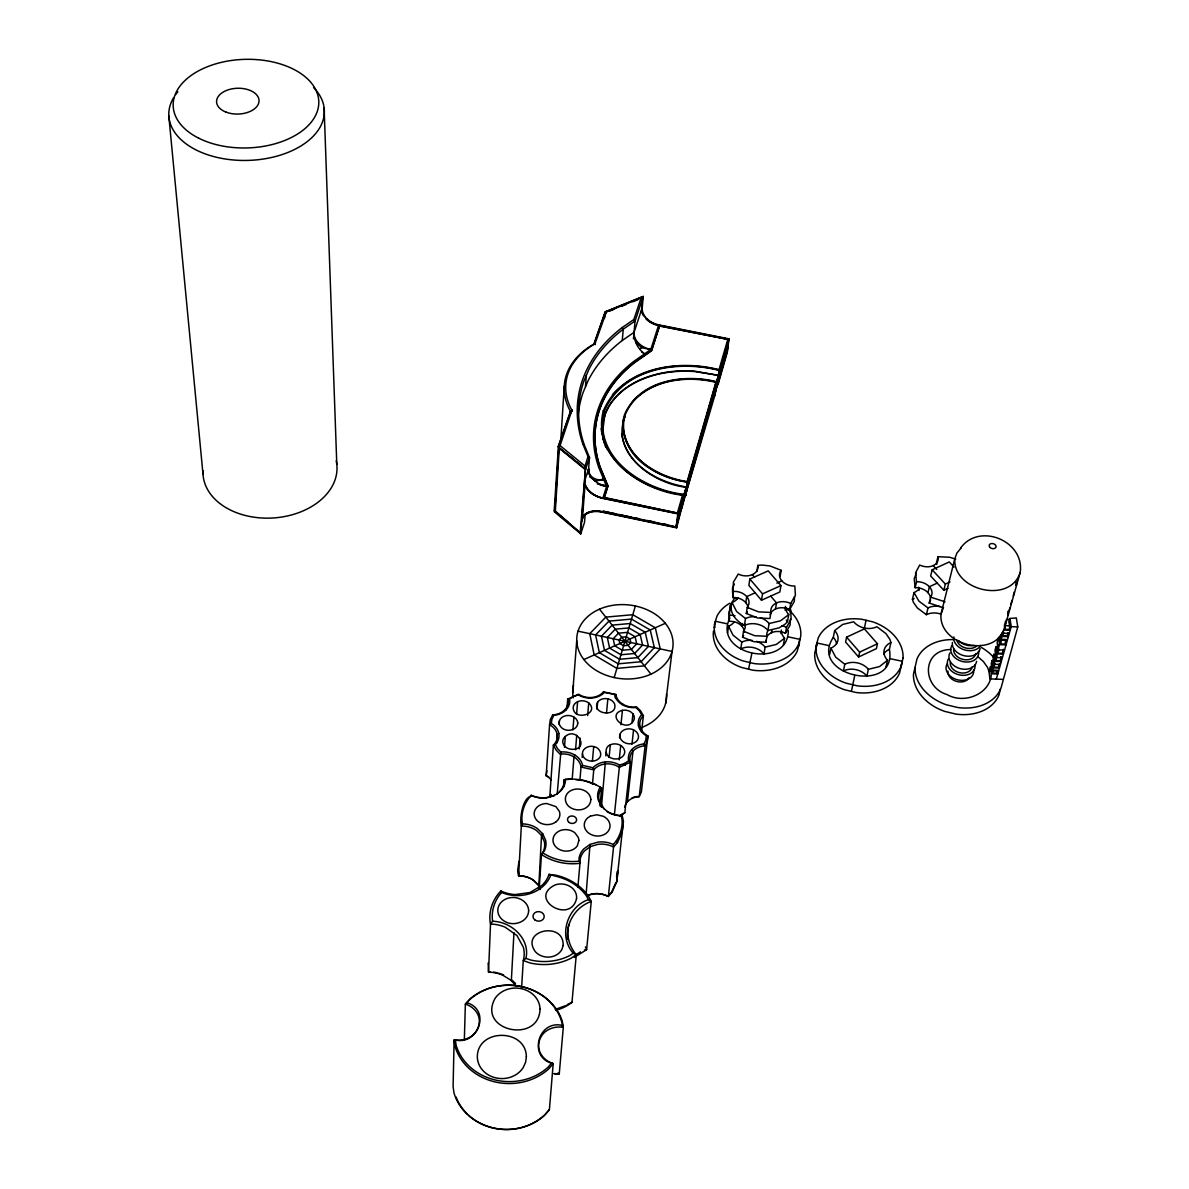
<?xml version="1.0" encoding="UTF-8"?>
<svg xmlns="http://www.w3.org/2000/svg" width="1189" height="1189" viewBox="0 0 1189 1189"><rect width="100%" height="100%" fill="white"/><g stroke="black" fill="none" stroke-linecap="round" stroke-linejoin="round"><path stroke-width="1.5" d="M834.678 630.571L833.311 637.378C807.554 675.828 897.814 695.283 889.387 649.343L890.933 642.565L889.937 639.444L885.983 633.648L876.888 626.722A16.096 11.964 12.5 0 1 853.687 621.788L842.674 624.433L834.678 630.571A16.215 12.217 11.6 0 1 830.888 648.124L829.536 654.916M464.334 1040.256L465.36 1004.14L469.774 999.161A55.586 49.15 1.8 0 1 562.204 1021.024L563.289 1027.341L559.261 1073.89L553.985 1073.756M577.884 887.039L579.964 863.288L578.969 858.562A23.691 19.723 6.3 0 1 583.74 848.961L590.026 844.443L597.904 842.124A23.691 19.723 6.3 0 1 610.447 843.343L613.271 844.532L613.554 847.014L608.352 896.447A21.863 18.519 6.4 0 0 593.237 893.801L587.143 895.525M717.933 379.811L718.022 384.656L727.133 352.895L729.035 338.865L658.736 324.85A18.355 13.555 17.9 0 1 642.223 307.758L634.049 332.34C633.633 340.649 637.899 349.001 644.572 353.861L641.629 351.87M599.969 806.008L601.679 788.173C591.26 780.995 577.928 778.067 565.414 779.404L565.325 781.886A23.052 18.667 3.4 0 1 560.584 791.042L556.838 793.91M511.344 980.643L513.96 932.681M790.417 618.949L790.076 625.102L785.439 633.306A13.272 10.062 10.5 0 0 766.846 636.724M794.564 596.759L794.311 601.381L789.63 609.6A13.421 10.092 10.3 0 0 770.071 614.758M729.764 618.146C712.018 654.678 788.054 670.447 788.337 630.66M521.599 988.029L523.264 960.549A34.318 29.532 0.9 0 0 523.413 947.395L516.947 935.52L505.206 927.212A34.318 29.532 0.9 0 0 490.507 924.061C488.084 912.305 492.469 899.404 500.881 890.992A33.277 27.808 2.4 0 0 515.283 894.559L529.997 892.523L542.035 885.315A33.277 27.808 2.4 0 0 549.006 874.405L555.828 875.193A53.416 45.435 3.7 0 1 588.421 896.045L591.245 901.47L586.623 949.669L574.272 957.427M723.923 360.222L714.188 395.878L718.795 379.128L718.022 384.656L718.483 379.068L714.857 395.387L685.146 496.021L715.288 390.141M571.047 412.94L570.185 412.761L558.369 446.692L554.148 511.538L580.752 533.906L584.542 522.313L585.092 515.119M559.32 447.525L555.337 511.092L580.173 532.746L554.802 511.433L558.771 447.867L573.083 458.805M559.811 446.44L571.909 410.205A86.351 59.94 5.7 0 1 594.99 343.829L606.509 311.459L643.279 296.433L641.748 312.841M560.807 440.539L564.225 386.395M539.152 889.313L541.471 854.505A22.353 18.534 2.7 0 0 544.354 841.649L541.545 835.377L536.269 830.308A22.353 18.534 2.7 0 0 521.332 826.087C519.221 818.463 523.16 792.885 534.218 796.422A23.052 18.667 3.4 0 0 546.568 797.611L554.356 795.382L550.091 797.076M556.541 743.407L557.18 734.312L558.83 733.42M559.142 724.487L559.41 720.876M585.478 386.841L586.296 375.486M557.195 794.074L560.866 752.057L557.463 748.58L555.293 744.537L556.244 743.511A18.801 14.996 3.3 0 0 552.603 724.25L551.324 723.447L551.919 719.226L553.881 715.317L555.456 715.154A18.563 14.61 3.7 0 0 569.694 700.187L569.472 698.954L573.603 696.442L578.463 694.896L579.756 695.654A18.43 14.387 4.9 0 0 603.373 693.425L604.309 692.459L615.887 694.569A16.869 13.198 6.4 0 0 636.531 706.905L640.663 710.992L643.398 715.733A17.062 13.48 7.4 0 0 647.886 735.902L647.336 741.059L645.122 745.86A17.285 13.837 7.3 0 0 630.348 762.179L619.32 767.351A17.404 14.06 6 0 0 593.757 769.878L581.02 767.039A17.359 14 4.3 0 0 560.123 754.168L556.006 749.947L553.39 745.072A17.181 13.688 3.3 0 0 549.571 724.725L550.299 719.613L552.677 714.871A16.958 13.347 3.7 0 0 567.703 699.102L578.582 694.198A16.824 13.138 4.9 0 0 603.492 691.849L615.887 694.569L615.516 698.225M584.81 466.92L588.02 456.546L582.833 443.943A192.499 134.238 8.4 0 1 622.248 327.51L633.871 319.514L641.257 297.443L641.168 298.409M567.019 708.243L567.703 699.102L569.472 698.954M580.173 532.746L585.464 468.956L580.752 533.906L579.935 532.137M564.493 747.301L565.31 736.511C576.769 726.167 589.952 749.159 572.385 749.352A9.408 7.506 4.5 0 1 564.136 745.518A9.408 7.506 4.5 0 1 563.913 737.983L565.37 736.437M595.228 344.632L595.303 343.651L593.935 344.082A87.704 60.907 5.7 0 0 570.452 411.468L558.176 446.678L585.612 469.179L589.491 457.557L584.215 444.716A190.953 133.213 8.4 0 1 583.814 381.372L588.778 369.645A190.953 133.213 8.4 0 1 623.244 329.16L635.075 321.015L643.279 296.433L605.186 311.8L593.935 344.082L595.005 343.829M676.244 527.128L601.738 511.508A19.931 13.332 17.8 0 0 583.13 516.13L582.536 517.2L585.033 484.755L585.419 485.811A20.302 13.837 18 0 0 602.868 498.161L678.384 513.767L676.645 527.827L601.664 512.102A19.41 12.99 17.8 0 0 581.703 521.332L583.873 514.703M563.616 786.925L564.166 779.761L565.414 779.404M588.228 474.01L589.491 457.557L588.02 456.546L587.946 457.527L589.491 457.557L588.065 457.81M572.697 693.009L576.724 640.722M604.502 318.503L604.933 313.049L605.766 313.212M572.935 729.734L573.915 717.116M606.42 312.439L606.509 311.459L605.186 311.8M576.591 714.351L577.601 701.688M572.236 778.646L573.975 756.903L575 755.134M575.565 749.798L576.724 735.397M604.711 415.793L604.458 410.844C623.066 367.654 678.904 359.762 719.835 370.582L714.158 396.056L714.559 395.328M549.392 1109.679L553.197 1063.59A21.194 18.801 5.3 0 1 541.188 1054.539C535.778 1046.112 539.479 1034.356 548.188 1029.808A21.194 18.801 5.3 0 1 563.289 1027.341L561.238 1020.311A54.531 48.199 1.8 0 0 470.562 998.849L465.36 1004.14A21.105 18.563 -1.5 0 1 477.012 1012.924C482.303 1021.44 478.082 1032.973 469.432 1037.417A21.105 18.563 -1.5 0 1 454.124 1039.914L453.098 1086.434L453.945 1092.75A54.055 48.526 1.5 0 0 492.499 1127.752A54.055 48.526 1.5 0 0 545.171 1114.806L549.392 1109.679L545.439 1113.855M579.281 748.921L580.173 738.131M605.008 478.781L595.08 480.906M579.964 779.702L581.02 767.039L582.551 765.389L582.268 764.096A19.009 15.323 4.3 0 0 562.456 751.909L560.866 752.057M582.149 757.452L582.447 753.871M604.19 497.79L607.951 485.87L600.148 467.069A170.711 120.297 8.5 0 1 634.48 362.407L651.602 350.428L659.553 325.756L651.572 350.77L634.45 362.749A170.681 120.297 8.5 0 0 600.118 467.411L607.921 486.212L604.19 497.79L677.388 513.068L682.605 494.877C646.742 489.571 606.539 467.753 601.084 428.545M567.703 939.147C565.667 922.723 575.744 906.821 591.245 901.47L588.377 899.612L586.534 896.06A51.097 43.443 3.7 0 0 555.337 876.1L549.006 874.405M587.648 715.57L588.733 702.922L586.846 701.792A9.289 7.327 4.8 0 0 573.172 707.99C574.257 721.634 600.088 713.801 588.808 702.967M607.951 485.87L597.309 483.968M578.33 413.817A190.002 133.183 8.4 0 1 583.011 392.712L587.946 381A190.002 133.183 8.4 0 1 622.263 340.5L623.244 329.16L622.248 327.51M592.419 760.96L593.712 746.603C588.347 744.983 580.678 749.338 582.788 755.55A9.215 7.387 5.3 0 0 589.491 760.871A9.215 7.387 5.3 0 0 598.32 759.013C603.536 755.03 599.464 747.227 593.712 746.603M597.027 709.298L597.681 702.075L599.033 700.633A9.274 7.297 5.6 0 1 614.639 704.066C617.968 717.621 591.126 714.604 597.621 702.134M555.709 1010.219A39.163 33.976 4 0 0 571.983 1002.327L576.293 954.678C569.189 946.503 565.934 934.926 568.951 924.388M633.782 320.495L633.871 319.514L635.075 321.015L633.455 338.85M592.434 784.339L593.757 769.878L593.058 767.737L594.024 766.712A19.054 15.398 6 0 1 618.235 764.334L619.558 765.121L624.493 763.487L628.669 760.856L628.416 759.563A18.92 15.145 7.3 0 1 642.417 744.121L643.992 743.942L645.82 739.974L646.281 735.709L644.973 734.921A18.682 14.758 7.4 0 1 640.752 715.808L641.644 714.812L639.385 710.888L635.966 707.5L634.406 707.648A18.474 14.446 6.4 0 1 614.832 695.937L614.55 694.703M586.132 894.158L590.026 844.443M641.986 302.719L641.792 308.367M641.48 311.756L642.491 297.399L605.87 312.172M606.494 713.296L607.861 698.835M683.051 496.853L683.303 494.193M685.592 491.711L685.176 496.021L686.365 491.414C684.002 505.949 687.747 478.959 685.949 495.397L685.354 495.65M605.766 755.877L606.108 752.295M601.396 807.361L605.394 761.911M609.095 757.378L610.329 744.819C615.739 742.263 624.002 744.968 624.73 751.478A9.438 7.55 6.1 0 1 620.331 758.002A9.438 7.55 6.1 0 1 610.908 757.928C605.008 755.936 604.205 747.064 610.329 744.819M619.647 737.864C618.577 729.422 629.888 726.33 635.461 731.072A9.378 7.461 6.5 0 1 638.27 738.324A9.378 7.461 6.5 0 1 631.939 743.556C626.365 744.953 618.562 740.732 620.019 734.267M620.94 724.755L622.427 710.323L624.715 710.101A9.319 7.357 6.3 0 1 633.321 721.233C625.503 733.123 606.167 714.708 622.323 710.323M619.231 759.86L620.717 745.503M614.445 814.346L619.558 765.121M631.953 722.867L632.934 713.861M589.135 894.737L593.014 893.905A22.606 19.143 6.4 0 1 604.978 895.064L608.352 896.447L612.172 892.047L616.749 881.822L623.393 821.272L622.248 815.788L618.28 815.357A23.156 18.816 6.6 0 1 606.717 811.151M631.983 744.299L633.544 729.912M619.885 815.981L624.819 812.815L630.348 762.179L628.669 760.856M627.435 801.832L633.009 751.121L631.76 749.59M616.749 881.822L617.968 870.928M623.393 821.272L622.159 832.27L617.477 842.57L613.554 847.014A22.457 18.697 6.3 0 0 598.022 844.324L590.561 846.523L584.602 850.804A22.457 18.697 6.3 0 0 579.964 863.288C566.737 865.027 552.573 862.01 541.471 854.505L544.473 850.7A23.602 19.559 2.7 0 0 545.632 840.281L542.66 833.682L537.101 828.332A23.602 19.559 2.7 0 0 525.553 824.096L522.447 823.932L521.332 826.087L518.582 875.832A21.774 18.355 2.5 0 1 533.133 880.009L538.245 885.017L540.415 889.476M616.556 877.021L617.15 871.641M641.54 732.127L643.398 715.733L641.644 714.812M643.992 743.942L645.122 745.86L639.236 796.615A16.839 13.733 7.5 0 0 624.671 807.019M677.388 513.068L604.22 497.448M583.056 516.368A19.931 13.332 17.8 0 1 601.664 511.731L676.169 527.351L677.819 513.811L602.793 498.384A20.302 13.837 18 0 1 585.345 486.033L585.033 484.755M680.925 508.922L675.768 526.772M682.605 494.877L682.575 495.219C641.792 490.596 591.126 457.453 603.373 410.621L603.343 410.963C621.609 367.371 677.789 358.959 718.973 369.675L718.929 370.002C682.471 360.891 638.969 365.707 612.454 394.689M682.367 502.605L681.832 506.484M676.169 527.351L686.216 490.552M625.176 415.987C609.972 453.113 653.088 483.804 686.127 487.237L678.31 513.782L683.957 494.342L683.259 499.603L683.957 494.342C643.502 489.868 592.523 457.527 604.458 410.844M681.877 508.327L686.529 490.626L682.456 503.571M624.968 415.065L624.834 415.466C615.961 452.102 655.154 477.829 687.019 481.931L687.064 481.59C658.959 477.057 627.614 459.861 623.289 429.11M682.932 499.529L716.15 382.397L715.882 386.93L716.15 382.397M602.481 433.376A90.513 63.82 6.8 0 1 694.911 371.577L718.513 375.367L687.495 482.125A74.03 52.093 6.8 0 1 635.847 457.007C625.771 445.533 620.049 430.032 624.433 414.916C639.013 380.153 683.705 373.45 716.61 381.699L687.495 482.125L682.843 503.616M687.242 482.05L687.019 486.583L682.768 498.652M665.602 703.531L672.038 651.453A48.288 37.067 5.9 0 0 609.942 605.855A48.288 37.067 5.9 0 0 592.702 668.084A48.288 37.067 5.9 0 0 672.038 651.453L578.047 631.151M718.513 375.352L719.182 370.463L718.513 375.352L694.956 371.221A90.527 63.82 6.8 0 0 602.511 433.049L604.711 415.451M714.158 396.056L715.317 391.359M715.406 386.068L718.602 374.936M715.585 386.856L728.5 339.133L658.691 325.206A18.846 13.911 17.9 0 1 646.177 318.578M728.5 339.133L727.192 352.94M726.836 352.836L728.575 339.549M602.793 498.384L606.583 486.435L598.691 467.277A172.197 121.352 8.5 0 1 633.38 361.724L650.784 349.507A18.563 13.555 17.9 0 1 634.049 332.34L633.841 334.614M714.678 392.192L714.857 395.387M546.881 770.68L546.167 775.763A16.735 13.584 3.2 0 1 551.101 779.88M621.654 433.599C626.038 464.988 658.112 482.452 686.781 487.044L687.495 482.125M518.999 861.326L517.661 870.363L518.582 875.832L522.536 876.144A22.517 18.994 2.5 0 1 533.549 880.246L538.84 885.433L541.545 835.377L542.66 833.682M727.534 633.024L728.545 626.202A16.066 12.128 8.6 0 0 734.416 621.669M744.359 631.894A13.213 10.032 9 0 0 729.273 621.297L729.853 606.078L734.639 597.993A13.064 9.765 8.9 0 0 736.853 598.914M738.012 598.008A16.245 12.158 8.5 0 1 732.067 602.541C728.203 612.261 736.392 621.223 744.418 625.473A16.423 12.47 9.7 0 1 767.931 630.497L779.256 627.807L785.32 624.032L787.519 621.565L788.753 614.609A16.349 12.217 10.7 0 1 785.439 606.42M748.089 608.159A13.361 10.047 8.9 0 0 732.825 597.517L733.39 582.149L738.235 574.049A13.213 9.78 8.8 0 0 752.28 574.659L754.584 577.319M488.144 962.986L488.53 972.141A33.396 29.205 0.5 0 1 502.843 975.248L510.928 980.226L516.085 985.874M742.085 626.44L742.545 623.452M745.785 602.689L746.737 596.581L755.164 592.806M749.858 579.028L748.862 585.419L761.495 600.237L779.85 591.988L780.95 585.612L768.213 570.883L749.858 579.028L762.535 593.846L761.495 600.237M728.545 626.202L732.989 635.119L741.817 642.119L740.747 648.926A16.245 12.44 9.8 0 1 763.977 653.935L765.121 647.128A16.304 12.455 9.8 0 0 756.561 641.347M767.841 630.75A13.302 10.062 10.4 0 0 766.95 636.264L765.954 642.238L753.781 641.674L742.575 637.215L743.511 631.24A13.242 10.032 9 0 0 744.968 624.032M744.418 625.473L745.503 618.503L736.586 611.488L732.067 602.541M776.833 583.115L781.842 580.886A13.272 9.809 10.2 0 0 794.832 586.014L795.396 595.273L790.715 603.507A13.451 10.092 10.3 0 0 776.506 602.912A13.451 10.092 10.3 0 0 770.962 612.439L769.937 618.533L757.631 617.968L746.291 613.494L747.257 607.386A13.406 10.062 8.9 0 0 746.737 596.596A13.406 10.062 8.9 0 0 733.732 591.409M756.873 571.523L757.839 565.384L761.822 565.043L769.967 565.949L781.173 570.304A13.272 9.809 10.2 0 0 781.842 580.901M748.55 669.154L751.879 653.385M767.931 630.497L769.09 623.541A16.483 12.47 9.7 0 0 760.425 617.73M780.133 576.427L781.173 570.304M771.453 632.726L771.958 629.739M775.481 609.006L776.521 602.897L770.695 596.105M783.373 645.003L784.577 638.196A16.17 12.202 10.9 0 1 781.322 630.021M785.439 633.306L786.494 627.346L791.131 619.127L790.596 609.883A13.124 9.794 10.3 0 1 785.721 609.422M789.63 609.6L790.715 603.507M790.061 612.87L790.596 609.883M588.377 899.612C567.168 907.014 557.968 935.981 573.247 953.221L576.293 954.678L570.809 958.364A53.416 45.435 3.7 0 1 529.833 962.912L523.264 960.549L525.954 958.349C530.368 938.76 511.255 921.564 492.618 921.267L490.507 924.061L488.53 972.141L489.942 971.77M798.651 646.028L799.885 639.355L787.98 636.814M1000.157 689.234L999.161 694.51A44.379 33.277 15.6 0 1 956.015 714.113L944.616 711.364A44.379 33.277 15.6 0 1 913.479 674.059L916.987 658.974A44.528 33.307 15.6 0 1 953.4 639.593M1009.268 633.455L1002.728 633.232L1003.635 629.992L1010.189 630.229L1009.015 622.07L1010.026 618.473L1016.313 617.908L1017.769 626.885L1001.049 687.926A44.528 33.307 15.6 0 1 957.784 707.529L946.355 704.78A44.528 33.307 15.6 0 1 915.084 667.43M815.639 649.67L816.932 643.011L828.867 645.568M854.728 675.53L851.413 691.389M864.21 629.13L866.023 620.272M716.462 382.457L716.61 381.699L715.882 386.93M719.895 370.611L729.035 338.865L719.583 370.552M846.583 637.17L845.587 642.045L858.592 656.997L876.382 648.629L877.467 643.754L864.388 628.892L846.583 637.17L859.632 652.122L858.592 656.997M830.888 648.124L835.704 657.16L844.814 664.25L843.402 671.027A16.408 12.514 13 0 1 866.885 676.08L868.371 669.303L879.533 666.568L887.514 660.252A16.349 12.262 13.8 0 1 890.933 642.565M885.968 667.014L887.514 660.252M901.47 664.666L899.538 673.123A43.874 33.158 12.8 0 1 855.753 692.444L844.487 689.724A43.874 33.158 12.8 0 1 814.792 652.88L816.992 644.527M940.603 613.97A16.022 11.831 14.3 0 0 926.365 614.698L917.343 607.951L913.42 602.333L912.424 599.345L914.014 592.568A15.814 11.548 13 0 0 919.409 588.198M930.541 597.933A13.02 9.542 13.5 0 0 915.158 587.693L916.541 581.748L915.589 572.83L919.677 565.043A12.871 9.289 13.1 0 0 933.216 565.622L936.813 569.486M900.727 667.906L902.288 661.277L890.264 658.706M954.068 567.108L949.253 561.951L932.161 569.799L930.675 575.996L943.828 590.249L948.094 588.273M927.955 592.672L929.382 586.727L937.229 583.1M955.748 559.142L949.639 557.255L937.943 556.705L936.501 562.65A12.841 9.289 13.2 0 1 936.769 564.433M926.365 614.698L928.014 607.921A16.066 11.831 14.2 0 1 940.157 606.628M943.576 607.742L929.189 603.061L930.63 597.131A13.049 9.542 13.4 0 0 929.397 586.742A13.049 9.542 13.4 0 0 916.541 581.748M943.828 590.249L945.359 584.067L950.026 581.897M960.444 548.248C978.933 522.03 1024.859 540.772 1020.192 572.429L1004.646 627.688C995.297 659.241 938.611 645.924 940.96 614.237L954.782 558.815L956.952 552.944L961.173 547.966M799.513 642.818L797.254 651.171A43.443 32.965 9.8 0 1 752.83 670.195L741.698 667.505A43.443 32.965 9.8 0 1 713.474 631.151M995.208 660.252L992.116 660.534L991.284 663.507L992.161 670.834L998.582 671.057M995.847 652.122L995.788 660.594L1000.231 660.742L1001.287 656.997M997.987 644.512L997.868 653.192L1002.327 653.356L1003.471 649.298M1002.684 679.35L989.887 678.904L989.025 671.592L990.467 666.464C996.902 690.497 966.925 706.043 946.964 694.539C921.787 686.885 921.505 649.774 950.695 649.551M992.161 670.834L992.993 667.861L992.116 660.534M999.384 663.73L998.359 667.311L993.93 667.163L993.127 656.952L993.959 653.98L994.836 661.307L993.989 664.294L1000.439 664.517M1002.357 657.785L995.892 657.547L996.917 653.905L1003.397 654.143L1002.936 650.873M998.061 649.848L999.518 644.646L998.626 637.289L997.17 642.506L998.061 649.848L1004.542 650.071M1007.336 640.277L1000.811 640.054L1001.747 632.949M1004.616 626.544L1006.132 621.163M1008.941 611.176L1009.818 608.025M1010.932 604.071L1012.017 600.252M1013.206 595.971L1014.366 591.854M1017.19 581.837L1016.119 585.642L1016.001 582.164M992.265 673.078L993.097 670.12L997.526 670.269L996.679 673.227L992.265 673.078L991.641 667.118M993.93 667.163L994.94 663.581M995.788 660.594L996.843 656.833L996.025 646.578L995.015 650.22L995.892 657.547M997.868 653.192L999.013 649.135M1000.469 643.933L1001.762 639.34L1006.251 639.489L1004.958 644.081L1000.469 643.933L999.83 637.943L1000.677 634.881L1000.811 640.054M1008.198 632.667L1007.291 635.862L1002.788 635.714L1003.694 632.518M1006.355 619.588L1009.179 619.32L1010.13 625.86L1009.104 629.442L1004.601 629.278L1005.493 621.208M996.278 679.127L1011.215 626.648L1010.026 618.473M681.594 508.223L676.645 527.827L678.057 513.707L683.467 495.07M718.929 370.002L727.787 339.355L659.523 326.083M687.019 481.931L715.971 381.966C683.378 373.866 638.954 380.718 624.938 415.392L624.805 415.808M717.874 383.839L726.747 352.479M614.178 677.567L635.387 605.989M714.738 627.019L714.455 627.97L715.406 621.282L727.222 623.809M715.005 391.3L714.961 390.066M658.736 324.85L650.784 349.507L641.792 347.708L635.743 342.387M623.199 420.103L625.146 416.328M600.252 485.097L606.583 486.435A19.678 13.48 18 0 1 588.614 468.927L584.765 480.49A19.767 13.465 18 0 0 602.838 498.028M1020.192 572.429C1010.427 604.131 952.909 590.829 954.782 558.815M594.099 344.141L604.933 313.049M940.96 614.237L943.115 608.382M916.303 573.306L914.207 578.775L915.158 587.693M550.641 875.55C543.135 893.935 518.88 899.939 501.654 892.449L500.881 890.992M615.947 882.387L611.443 892.449L608.025 896.372M730.878 607.802L728.961 612.053L729.273 621.297M613.271 844.532C620.346 837.011 623.764 825.612 621.371 815.52M734.416 584.007L732.483 588.273L732.825 597.517M551.622 1062.981L548.144 1067.142A54.531 48.199 1.8 0 1 495.025 1079.939A54.531 48.199 1.8 0 1 456.1 1045.116L455.387 1039.989L454.124 1039.914L455.015 1046.32A55.586 49.15 1.8 0 0 494.698 1081.841A55.586 49.15 1.8 0 0 548.857 1068.777L553.197 1063.59C527.901 1058.299 537.487 1019.82 562.115 1025.364M784.577 638.196L776.372 644.423L765.121 647.128M788.753 614.609L780.46 620.836L769.09 623.541M501.654 892.449C494.698 899.984 490.968 911.086 492.618 921.267M531.453 795.263C524.23 802.575 520.396 813.781 522.447 823.932M621.238 816.724L622.248 815.788A21.937 17.835 6.6 0 1 607.326 811.611L601.099 805.904L598.052 799.469A23.156 18.816 6.6 0 1 598.988 789.437L600.296 787.222L601.679 788.173A21.937 17.835 6.6 0 0 599.107 800.524L604.398 809.308M631.968 402.536C652.672 379.365 687.049 375.442 715.927 382.308M551.324 723.447L549.571 724.725L546.167 775.763L548.709 776.848M558.176 446.678L559.87 445.459L584.884 465.939L585.612 469.179M640.232 348.793L641.792 347.708M622.263 340.5L634.049 332.34M567.034 1004.72L571.983 1002.327M573.247 953.221L569.65 955.644A51.097 43.443 3.7 0 1 530.487 959.969L525.954 958.349M575.639 955.005L580.485 951.824M620.688 814.807L624.819 812.815M553.658 795.753L557.73 793.449M859.632 652.122L877.467 643.754M762.535 593.846L780.95 585.612M583.873 659.538L665.32 623.304M609.496 311.146L614.49 309.125M621.148 306.435L626.276 304.429M632.801 301.738L637.794 299.717M555.263 1009.431L565.696 1005.626M622.055 704.512L622.902 704.26M555.293 744.537L553.39 745.072L549.868 795.946A16.735 13.584 3.2 0 0 551.25 794.415M548.352 797.433L546.271 797.864A21.848 17.701 3.4 0 1 531.007 795.233M584.453 949.966L586.623 949.669A38.925 33.56 4.2 0 0 585.374 946.934M578.88 861.178C566.588 862.605 553.494 859.781 543.091 853.018M570.72 779.107L564.166 779.761A21.848 17.701 3.4 0 1 559.558 791.636M992.102 671.295L989.025 671.592L987.554 667.401L983.377 661.515L977.566 656.462M766.95 636.264L754.747 635.714L743.511 631.24M770.962 612.439L758.612 611.874L747.257 607.386M1005.612 625.696L1010.13 625.86M1011.215 626.648L1017.769 626.885M1001.837 636.427L1008.361 636.65L1007.9 633.395M999.518 644.646L1006.028 644.869L1005.329 639.979M994.836 661.307L1001.287 661.53L1000.603 656.64M992.993 667.861L999.414 668.084L998.968 664.844M991.329 673.791L997.734 674.014L997.289 670.759M564.82 709.759L566.172 709.818M562.04 1026.315L563.125 1026.389M455.387 1039.989C478.231 1045.532 491.116 1009.833 467.039 1002.832M554.163 1073.593L559.261 1073.89M945.062 601.812L930.63 597.131M646.281 735.709L647.886 735.902L641.406 791.829L639.236 796.615L636.591 796.541A17.924 14.625 7.5 0 0 631.983 797.908M593.058 767.737L582.551 765.389M575.654 779.672L583.888 780.623L596.284 784.844M728.887 339.608L658.572 325.563A18.846 13.911 17.9 0 1 646.058 318.934M558.369 446.692L559.246 446.886M615.471 513.797L603.046 511.196L673.985 526.4M619.023 514.54L631.448 517.141M634.985 517.884L638.538 518.642M647.411 520.5L654.515 521.986M663.388 523.844L666.925 524.587M554.401 510.259L555.248 510.438M493.688 972.082L497.047 972.81M498.726 973.167L503.527 974.906M552.677 714.871L553.881 715.317M638.478 725.751L639.994 726.33M928.014 607.921L918.948 601.173L914.014 592.568M582.833 443.943L584.215 444.716M634.034 320.317L635.075 321.015M589.61 476.744L595.674 480.965L603.744 479.494C596.878 481.367 587.708 476.893 588.629 468.867M603.492 691.849L604.309 692.459M601.099 805.904L602.006 806.632M577.215 462.194L581.347 465.583M558.771 447.867L584.914 469.313M555.694 511.775L567.822 521.956M512.013 980.137L515.506 983.511M643.918 744.671L645.122 745.86M932.161 569.799L945.359 584.067M599.494 609.169L650.963 674.133M616.526 840.861L617.477 842.57M624.493 763.487L625.295 765.359M994.836 659.107L994.316 657.606L993.841 662.689M603.447 436.616L606.316 447.346M558.042 1072.879L558.191 1073.83M518.374 871.106L518.909 874.346M168.808 115.928L203.007 474.307M602.214 428.56L602.481 433.049M607.044 446.559L607.193 449.472M324.107 107.783L336.799 464.349M1007.782 611.458L1007.886 614.936M1004.482 624.79L1004.601 629.278M1002.713 632.711L1002.788 635.714M1001.658 634.852L1001.733 637.839M644.72 316.898A18.846 13.911 17.9 0 1 642.64 313.287M643.427 315.471A18.846 13.911 17.9 0 1 642.521 313.628M605.796 447.406A90.527 63.82 6.8 0 1 602.912 436.616M603.997 442.367A90.513 63.82 6.8 0 1 602.882 436.958M666.568 693.96A47.07 36.859 6 0 1 641.941 727.4M573.261 697.854A47.07 36.859 6 0 1 573.574 685.027M544.309 1115.223A52.955 47.56 1.5 0 1 468.615 1115.282M467.411 1114.138A52.955 47.56 1.5 0 1 456.086 1097.031M336.205 460.842A67.104 47.842 -3.4 0 1 274.183 517.899A67.104 47.842 -3.4 0 1 202.977 470.74M313.584 87.555A77.805 47.545 -1.6 0 1 253.316 160.143A77.805 47.545 -1.6 0 1 173.698 97.528M175.645 94.615A77.805 47.545 -1.6 0 1 177.86 91.806M729.823 603.209A43.577 32.995 9.7 0 0 716.952 616.214L714.426 624.448A43.577 32.995 9.7 0 0 742.753 660.846L753.93 663.536A43.577 32.995 9.7 0 0 798.488 644.497L800.747 636.16A43.577 32.995 9.7 0 0 790.328 611.384M786.39 608.04A43.577 32.995 9.7 0 1 789.08 610.239M780.891 633.588A16.126 12.187 10.9 0 1 781.723 632.087M741.817 642.119A16.304 12.455 9.8 0 1 752.206 640.41M833.311 637.378A16.156 12.202 11.6 0 1 836.61 643.829M883.799 653.935A16.289 12.247 13.9 0 1 889.387 649.343M844.814 664.25A16.468 12.514 13 0 1 868.371 669.303M765.954 642.238A13.272 10.062 10.5 0 1 765.79 640.321M743.615 635.565A13.213 10.032 9 0 1 742.575 637.215M781.857 625.771A13.302 10.062 10.4 0 1 786.494 627.346M730.165 615.308A13.242 10.032 9 0 1 735.055 615.783M937.943 556.705A12.871 9.289 13.1 0 1 933.216 565.622M930.541 599.746A13.02 9.542 13.5 0 1 929.189 603.061M914.103 598.513A15.769 11.548 13 0 1 912.424 599.345M918.517 587.203A15.769 11.548 13 0 1 919.112 590.428M747.331 611.845A13.361 10.047 8.9 0 1 746.291 613.494M757.839 565.384A13.213 9.78 8.8 0 1 752.28 574.659M745.503 618.503A16.483 12.47 9.7 0 1 756.026 616.794M787.519 621.565A16.304 12.217 10.8 0 1 786.301 620.049M784.993 610.12A16.304 12.217 10.8 0 1 785.825 608.634M981.401 647.44A44.528 33.307 15.6 0 1 995.089 659.033M969.02 677.775A11.147 8.338 15.6 0 1 956.075 681.282A11.147 8.338 15.6 0 1 947.96 671.057M973.583 669.66A14.075 10.508 15.5 0 1 958.156 679.959A14.075 10.508 15.5 0 1 947.053 663.997M974.95 664.621A14.105 10.508 15.5 0 1 959.493 674.921A14.105 10.508 15.5 0 1 948.361 658.944M972.141 666.806A11.206 8.353 15.5 0 1 959.85 672.751A11.206 8.353 15.5 0 1 950.279 662.139M976.615 661.366A14.119 10.508 15.4 0 1 959.33 668.381A14.119 10.508 15.4 0 1 949.952 652.895M978.532 651.364A14.164 10.508 15.3 0 1 963.031 661.649A14.164 10.508 15.3 0 1 951.809 645.686M975.738 653.549A11.266 8.353 15.3 0 1 963.372 659.509A11.266 8.353 15.3 0 1 953.727 648.867M980.137 648.332A14.179 10.493 15.3 0 1 964.576 655.823A14.179 10.493 15.3 0 1 952.419 642.446M980.732 645.419A14.223 10.508 15.2 0 1 964.234 649.818A14.223 10.508 15.2 0 1 953.846 636.918M976.659 646.058A11.34 8.368 15.2 0 1 964.948 647.797A11.34 8.368 15.2 0 1 956.684 639.741M973.984 645.419A13.272 9.78 15.2 0 1 958.557 640.544M571.909 410.205L570.452 411.468L571.909 410.205M572.043 410.487L571.983 411.468L570.452 411.468L572.043 410.487M590.844 799.498C590.948 804.656 586.474 808.594 581.718 809.575A12.811 10.433 4.9 0 1 569.234 806.766C565.444 803.838 564.002 798.176 566.841 794.103A12.811 10.433 4.9 0 1 581.049 789.377A12.811 10.433 4.9 0 1 590.844 799.498M578.924 840.4L577.349 845.78A13.005 10.746 4.6 0 1 562.858 850.744A13.005 10.746 4.6 0 1 552.959 840.237C552.915 834.99 557.433 830.948 562.308 829.937A13.005 10.746 4.6 0 1 574.896 832.79L578.389 837.606L578.924 840.4M577.809 722.971C577.453 730.447 567.049 732.29 562.011 728.084A9.349 7.416 4.3 0 1 565.86 715.704C570.824 714.648 577.319 717.383 577.809 722.971M540.044 1009.149C538.84 1044.21 477.116 1031.012 494.996 998.507A24.137 21.164 2.3 0 1 521.971 988.802A24.137 21.164 2.3 0 1 540.044 1009.149M526.37 1056.59L525.612 1062.253L523.219 1067.544A24.523 21.848 1.2 0 1 495.59 1077.829A24.523 21.848 1.2 0 1 477.324 1056.545C477.829 1028.217 525.746 1028.381 526.37 1056.59M528.659 910.581C528.436 921.624 514.436 926.588 505.593 921.861A15.427 13.094 2.2 0 1 498.31 907.103A15.427 13.094 2.2 0 1 513.128 897.472C520.5 897.427 528.377 902.719 528.659 910.581M903.046 658.037L901.099 666.494A44.008 33.188 12.8 0 1 857.195 685.815L845.884 683.11A44.008 33.188 12.8 0 1 816.07 646.221L818.285 637.869A44.008 33.188 12.8 0 1 861.787 619.276L872.83 621.877A44.008 33.188 12.8 0 1 903.046 658.037M563.11 945.493L562.144 948.867A15.561 13.347 4 0 1 549.957 957.011A15.561 13.347 4 0 1 535.436 951.809C519.534 930.006 564.403 920.895 563.11 945.493M576.546 898.602C570.289 925.072 527.217 898.468 555.204 884.898A15.308 12.916 4.6 0 1 576.546 898.602M660.237 648.912L644.393 665.855L616.883 668.396L594.188 654.946L589.744 633.678L605.796 617.121L632.801 614.713L655.288 627.762L660.237 648.912M654.336 647.633L641.124 661.723L618.235 663.834L599.345 652.657L595.6 634.941L608.961 621.119L631.493 619.097L650.249 630.007L654.336 647.633M642.565 645.092L634.614 653.504L620.926 654.767L609.6 648.094L607.326 637.467L615.322 629.144L628.877 627.926L640.158 634.495L642.565 645.092M648.451 646.355L637.869 657.606L619.588 659.286L604.473 650.368L601.456 636.204L612.127 625.132L630.185 623.512L645.211 632.251L648.451 646.355M636.68 643.814L631.374 649.417L622.263 650.249L614.728 645.82L613.182 638.731L618.518 633.172L627.569 632.355L635.089 636.754L636.68 643.814M630.794 642.55L628.149 645.345L623.601 645.761L619.826 643.546L619.053 640.009L621.713 637.215L626.246 636.814L630.007 639.013L630.794 642.55M590.353 816.144L587.752 817.809A12.916 10.627 5.8 0 0 584.78 828.064C586.772 833.162 592.271 835.971 597.547 836.06A12.916 10.627 5.8 0 0 609.689 828.257A12.916 10.627 5.8 0 0 603.209 816.234L596.729 814.777L590.353 816.144M556.318 821.614C551.949 825.062 545.751 825.478 540.757 823.204A12.886 10.567 3.7 0 1 534.53 811.27A12.886 10.567 3.7 0 1 546.806 803.526L555.947 806.662L559.395 811.403A12.886 10.567 3.7 0 1 556.318 821.614M568.907 822.357A4.563 3.745 4.7 0 0 576.487 820.707A4.563 3.745 4.7 0 0 570.765 816.085A4.563 3.745 4.7 0 0 568.907 822.357M534.678 919.766A5.633 4.786 3.5 0 0 544.057 917.64A5.633 4.786 3.5 0 0 537.042 911.755A5.633 4.786 3.5 0 0 534.678 919.766M198.637 138.147A72.826 44.305 -1.6 0 0 317.567 110.503A72.826 44.305 -1.6 0 0 221.763 62.274A72.826 44.305 -1.6 0 0 198.637 138.147M225.999 112.108A21.239 12.901 -1.7 0 0 258.994 101.6A21.239 12.901 -1.7 0 0 228.437 89.755A21.239 12.901 -1.7 0 0 225.999 112.108M989.887 547.356A3.537 2.512 14.4 0 0 995.847 547.43A3.537 2.512 14.4 0 0 992.102 543.507A3.537 2.512 14.4 0 0 989.887 547.356"/></g></svg>
